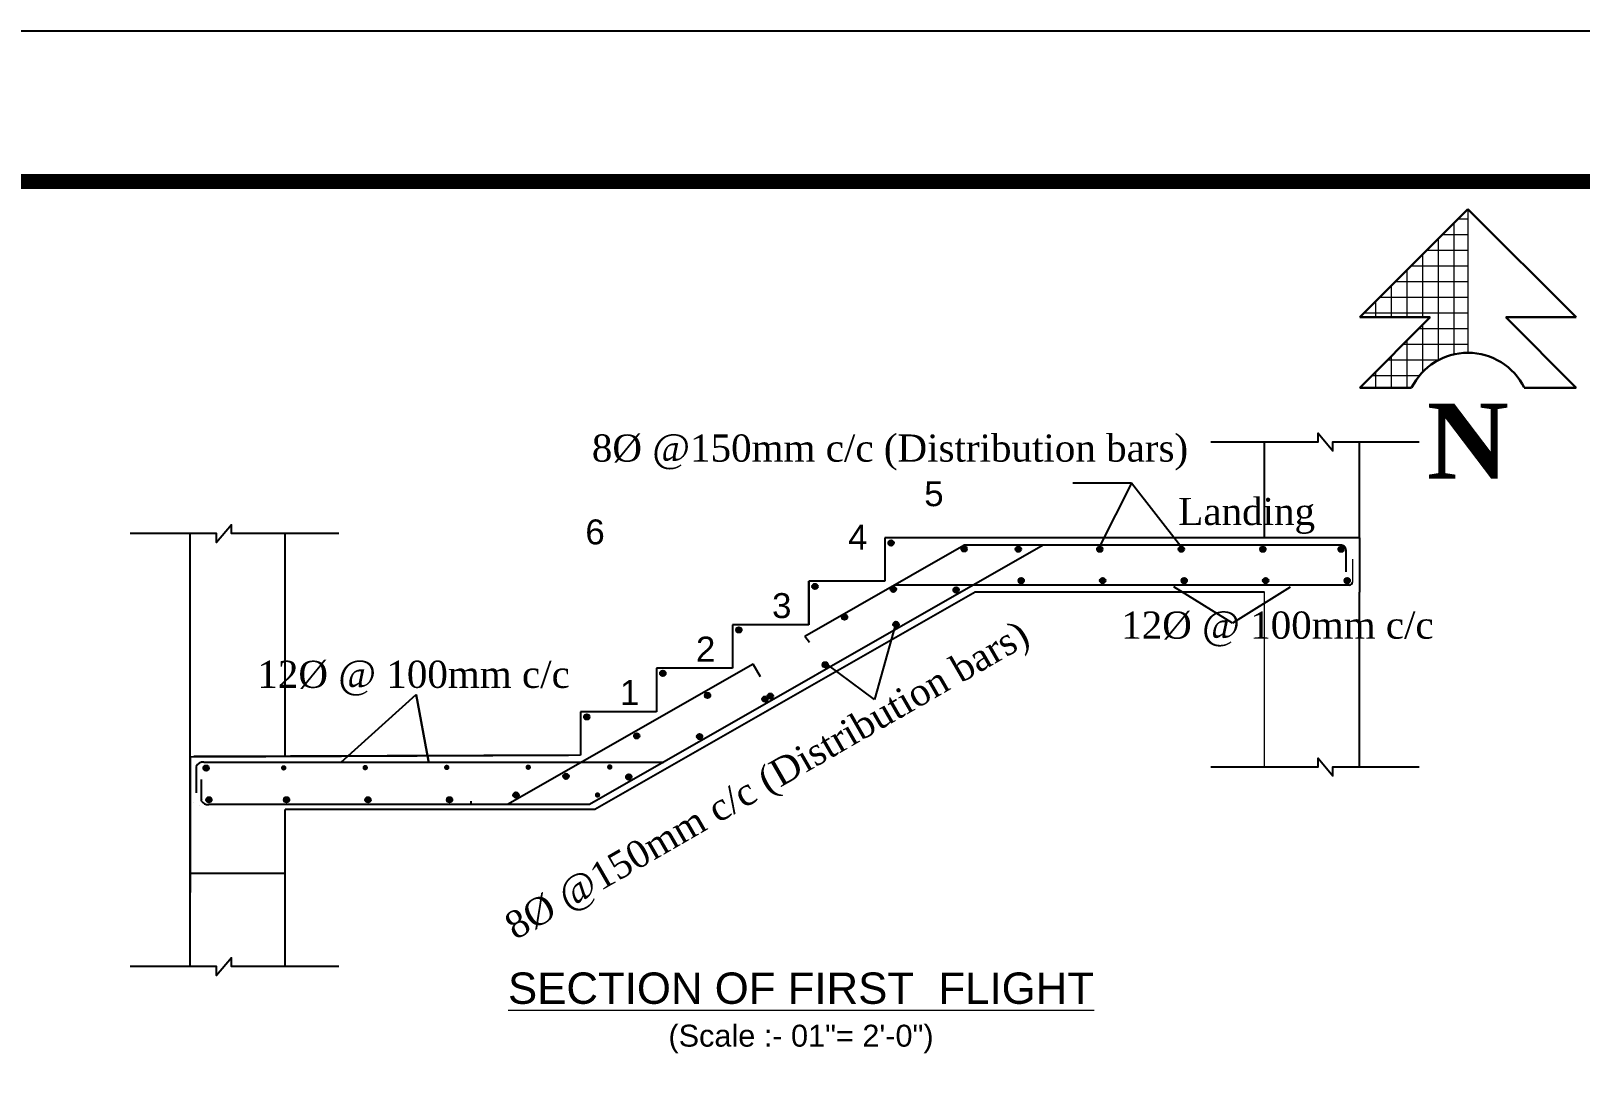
# Model space of a CAD drawing. Header units: inches. Extents: x -4737 to 13205, y 2479 to 13285.
# Drawn here: x 12008.2 to 12502.5, y 10987.8 to 11318.8 of the extents above; entities that cross this region are included whole.
import ezdxf

# ---------------------------------------------------------------- set-up
doc = ezdxf.new("R2010")
doc.units = ezdxf.units.IN
doc.header["$MEASUREMENT"] = 0
for name, color, linetype, lineweight in [('dim', 172, 'Continuous', 9), ('Text', 7, 'Continuous', 13), ('TEXT REAL', 93, 'Continuous', 18), ('WALL', 12, 'Continuous', 30)]:
    doc.layers.add(name, color=color, linetype=linetype, lineweight=lineweight)
doc.layers.add('Dots', color=7, linetype='Continuous')
doc.styles.add('kriss', font='arial.ttf', dxfattribs={"height": 7})
doc.styles.get("Standard").update_dxf_attribs({"font": 'arial.ttf'})

# ---------------------------------------------------------------- blocks, each defined once
blk = doc.blocks.new('SDEGH')
at = {"layer": 'Text'}
h = blk.add_hatch(dxfattribs=at)
h.set_pattern_fill('NET', color=256, scale=40, style=0)
h.set_pattern_definition([(0, (43922.391, -13181.093), (0, 5), []), (90, (43922.391, -13181.093), (-5, 3e-16), [])])
h.paths.add_polyline_path([(52300.82, -9226.07), (52266.28, -9260.61), (52288.77, -9260.61), (52266.28, -9283.1), (52282.84, -9283.1, -0.284572), (52300.82, -9271.97)])
blk.add_line((52300.82, -9226.07), (52300.82, -9271.97), dxfattribs=at)
at = {"layer": 'WALL'}
for p, q in [((52266.28, -9260.61), (52300.82, -9226.07)), ((52335.35, -9260.61), (52300.82, -9226.07)), ((52266.28, -9260.61), (52288.77, -9260.61)), ((52266.28, -9283.1), (52288.77, -9260.61)), ((52335.35, -9260.61), (52312.86, -9260.61)), ((52335.35, -9283.1), (52312.86, -9260.61)), ((52266.28, -9283.1), (52282.84, -9283.1)), ((52335.35, -9283.1), (52318.79, -9283.1))]:
    blk.add_line(p, q, dxfattribs=at)
blk.add_arc((52300.82, -9292.04), 20.08, 26.4605, 153.5395, dxfattribs=at)
at = {"layer": 'Defpoints', "insert": (52287.65, -9288.16), "char_height": 24, "width": 23.16, "attachment_point": 1}
blk.add_mtext('{\\fTimes New Roman|b1|i0|c0|p18;N}', dxfattribs=at)

msp = doc.modelspace()

# ---------------------------------------------------------------- hatches: boundary and pattern name
at = {"layer": 'Dots'}
h = msp.add_hatch(color=256, dxfattribs=at)
h.dxf.hatch_style = 1
h.paths.add_polyline_path([(12282.83, 11156.27), (12282.72, 11156.27, 0.153731), (12282.13, 11156.09, 0.222693), (12281.81, 11155.42, 1), (12283.55, 11155.42, 0.364299)])
h = msp.add_hatch(color=256, dxfattribs=at)
h.dxf.hatch_style = 1
h.paths.add_polyline_path([(12305.83, 11154.39), (12305.94, 11154.39, -0.153731), (12306.53, 11154.21, -0.222693), (12306.84, 11153.54, -1), (12305.11, 11153.54, -0.364299)])
h = msp.add_hatch(color=256, dxfattribs=at)
h.dxf.hatch_style = 1
h.paths.add_polyline_path([(12323.14, 11154.28), (12323.24, 11154.28, -0.153731), (12323.84, 11154.09, -0.222693), (12324.15, 11153.42, -1), (12322.42, 11153.42, -0.364299)])
h = msp.add_hatch(color=256, dxfattribs=at)
h.dxf.hatch_style = 1
h.paths.add_polyline_path([(12349.15, 11154.28), (12349.26, 11154.28, -0.153731), (12349.85, 11154.09, -0.222693), (12350.17, 11153.42, -1), (12348.43, 11153.42, -0.364299)])
h = msp.add_hatch(color=256, dxfattribs=at)
h.dxf.hatch_style = 1
h.paths.add_polyline_path([(12375.16, 11154.28), (12375.27, 11154.28, -0.153731), (12375.87, 11154.09, -0.222693), (12376.18, 11153.42, -1), (12374.45, 11153.42, -0.364299)])
h = msp.add_hatch(color=256, dxfattribs=at)
h.dxf.hatch_style = 1
h.paths.add_polyline_path([(12401.18, 11154.28), (12401.29, 11154.28, -0.153731), (12401.88, 11154.09, -0.222693), (12402.19, 11153.42, -1), (12400.46, 11153.42, -0.364299)])
h = msp.add_hatch(color=256, dxfattribs=at)
h.dxf.hatch_style = 1
h.paths.add_polyline_path([(12426.15, 11154.28), (12426.26, 11154.28, -0.153731), (12426.86, 11154.09, -0.222693), (12427.17, 11153.42, -1), (12425.44, 11153.42, -0.364299)])
h = msp.add_hatch(color=256, dxfattribs=at)
h.dxf.hatch_style = 1
h.paths.add_polyline_path([(12324.05, 11144.26), (12324.16, 11144.26, -0.153731), (12324.75, 11144.08, -0.222693), (12325.07, 11143.41, -1), (12323.33, 11143.41, -0.364299)])
h = msp.add_hatch(color=256, dxfattribs=at)
h.dxf.hatch_style = 1
h.paths.add_polyline_path([(12350.06, 11144.26), (12350.17, 11144.26, -0.153731), (12350.77, 11144.08, -0.222693), (12351.08, 11143.41, -1), (12349.35, 11143.41, -0.364299)])
h = msp.add_hatch(color=256, dxfattribs=at)
h.dxf.hatch_style = 1
h.paths.add_polyline_path([(12376.08, 11144.26), (12376.19, 11144.26, -0.153731), (12376.78, 11144.08, -0.222693), (12377.09, 11143.41, -1), (12375.36, 11143.41, -0.364299)])
h = msp.add_hatch(color=256, dxfattribs=at)
h.dxf.hatch_style = 1
h.paths.add_polyline_path([(12402.09, 11144.26), (12402.2, 11144.26, -0.153731), (12402.8, 11144.08, -0.222693), (12403.11, 11143.41, -1), (12401.37, 11143.41, -0.364299)])
h = msp.add_hatch(color=256, dxfattribs=at)
h.dxf.hatch_style = 1
h.paths.add_polyline_path([(12428.11, 11144.26), (12428.21, 11144.26, -0.153731), (12428.81, 11144.08, -0.222693), (12429.12, 11143.41, -1), (12427.39, 11143.41, -0.364299)])
h = msp.add_hatch(color=256, dxfattribs=at)
h.dxf.hatch_style = 1
h.paths.add_polyline_path([(12258.55, 11142.4), (12258.44, 11142.4, 0.153731), (12257.85, 11142.21, 0.222693), (12257.54, 11141.54, 1), (12259.27, 11141.54, 0.364299)])
h = msp.add_hatch(color=256, dxfattribs=at)
h.dxf.hatch_style = 1
h.paths.add_polyline_path([(12258.55, 11142.4), (12258.44, 11142.4, 0.153731), (12257.85, 11142.21, 0.222693), (12257.54, 11141.54, 1), (12259.27, 11141.54, 0.364299)])
h = msp.add_hatch(color=256, dxfattribs=at)
h.dxf.hatch_style = 1
h.paths.add_polyline_path([(12258.55, 11142.4), (12258.44, 11142.4, 0.153731), (12257.85, 11142.21, 0.222693), (12257.54, 11141.54, 1), (12259.27, 11141.54, 0.364299)])
h = msp.add_hatch(color=256, dxfattribs=at)
h.dxf.hatch_style = 1
h.paths.add_polyline_path([(12258.55, 11142.4), (12258.44, 11142.4, 0.153731), (12257.85, 11142.21, 0.222693), (12257.54, 11141.54, 1), (12259.27, 11141.54, 0.364299)])
h = msp.add_hatch(color=256, dxfattribs=at)
h.dxf.hatch_style = 1
h.paths.add_polyline_path([(12258.55, 11142.4), (12258.44, 11142.4, 0.153731), (12257.85, 11142.21, 0.222693), (12257.54, 11141.54, 1), (12259.27, 11141.54, 0.364299)])
h = msp.add_hatch(color=256, dxfattribs=at)
h.dxf.hatch_style = 1
h.paths.add_polyline_path([(12258.55, 11142.4), (12258.44, 11142.4, 0.153731), (12257.85, 11142.21, 0.222693), (12257.54, 11141.54, 1), (12259.27, 11141.54, 0.364299)])
h = msp.add_hatch(color=256, dxfattribs=at)
h.dxf.hatch_style = 1
h.paths.add_polyline_path([(12283.24, 11141.49), (12283.35, 11141.49, -0.153731), (12283.95, 11141.3, -0.222693), (12284.26, 11140.63, -1), (12282.52, 11140.63, -0.364299)])
h = msp.add_hatch(color=256, dxfattribs=at)
h.dxf.hatch_style = 1
h.paths.add_polyline_path([(12303.3, 11141.28), (12303.4, 11141.28, -0.153731), (12304, 11141.09, -0.222693), (12304.31, 11140.42, -1), (12302.58, 11140.42, -0.364299)])
h = msp.add_hatch(color=256, dxfattribs=at)
h.dxf.hatch_style = 1
h.paths.add_polyline_path([(12234.27, 11128.52), (12234.16, 11128.52, 0.153731), (12233.57, 11128.34, 0.222693), (12233.26, 11127.67, 1), (12234.99, 11127.67, 0.364299)])
h = msp.add_hatch(color=256, dxfattribs=at)
h.dxf.hatch_style = 1
h.paths.add_polyline_path([(12267.68, 11132.59), (12267.79, 11132.59, -0.153731), (12268.38, 11132.41, -0.222693), (12268.69, 11131.74, -1), (12266.96, 11131.74, -0.364299)])
h = msp.add_hatch(color=256, dxfattribs=at)
h.dxf.hatch_style = 1
h.paths.add_polyline_path([(12284.1, 11130.31), (12284.2, 11130.31, -0.153731), (12284.8, 11130.12, -0.222693), (12285.11, 11129.45, -1), (12283.38, 11129.45, -0.364299)])
h = msp.add_hatch(color=256, dxfattribs=at)
h.dxf.hatch_style = 1
h.paths.add_polyline_path([(12209.99, 11114.65), (12209.88, 11114.65, 0.153731), (12209.29, 11114.46, 0.222693), (12208.98, 11113.8, 1), (12210.71, 11113.8, 0.364299)])
h = msp.add_hatch(color=256, dxfattribs=at)
h.dxf.hatch_style = 1
h.paths.add_polyline_path([(12261.51, 11117.4), (12261.62, 11117.4, -0.153731), (12262.21, 11117.21, -0.222693), (12262.53, 11116.55, -1), (12260.79, 11116.55, -0.364299)])
h = msp.add_hatch(color=256, dxfattribs=at)
h.dxf.hatch_style = 1
h.paths.add_polyline_path([(12223.95, 11107.61), (12224.06, 11107.61, -0.153731), (12224.65, 11107.42, -0.222693), (12224.97, 11106.75, -1), (12223.23, 11106.75, -0.364299)])
h = msp.add_hatch(color=256, dxfattribs=at)
h.dxf.hatch_style = 1
h.paths.add_polyline_path([(12242.31, 11106.43), (12242.42, 11106.43, -0.153731), (12243.01, 11106.24, -0.222693), (12243.33, 11105.58, -1), (12241.59, 11105.58, -0.364299)])
h = msp.add_hatch(color=256, dxfattribs=at)
h.dxf.hatch_style = 1
h.paths.add_polyline_path([(12244, 11107.4), (12244.11, 11107.4, -0.153731), (12244.71, 11107.21, -0.222693), (12245.02, 11106.54, -1), (12243.29, 11106.54, -0.364299)])
h = msp.add_hatch(color=256, dxfattribs=at)
h.dxf.hatch_style = 1
h.paths.add_polyline_path([(12185.71, 11100.78), (12185.6, 11100.78, 0.153731), (12185.01, 11100.59, 0.222693), (12184.7, 11099.92, 1), (12186.43, 11099.92, 0.364299)])
h = msp.add_hatch(color=256, dxfattribs=at)
h.dxf.hatch_style = 1
h.paths.add_polyline_path([(12201.36, 11094.7), (12201.47, 11094.7, -0.153731), (12202.07, 11094.51, -0.222693), (12202.38, 11093.85, -1), (12200.64, 11093.85, -0.364299)])
h = msp.add_hatch(color=256, dxfattribs=at)
h.dxf.hatch_style = 1
h.paths.add_polyline_path([(12221.42, 11094.49), (12221.53, 11094.49, -0.153731), (12222.12, 11094.3, -0.222693), (12222.43, 11093.64, -1), (12220.7, 11093.64, -0.364299)])
h = msp.add_hatch(color=256, dxfattribs=at)
h.dxf.hatch_style = 1
h.paths.add_polyline_path([(12063.93, 11084.43), (12064.04, 11084.43, -0.153731), (12064.63, 11084.24, -0.222693), (12064.94, 11083.58, -1), (12063.21, 11083.58, -0.364299)])
h = msp.add_hatch(color=256, dxfattribs=at)
h.dxf.hatch_style = 1
h.paths.add_polyline_path([(12088.7, 11084.5), (12088.81, 11084.5, -0.153731), (12089.4, 11084.31, -0.222693), (12089.71, 11083.65, -1), (12087.98, 11083.65, -0.364299)])
h = msp.add_hatch(color=256, dxfattribs=at)
h.dxf.hatch_style = 1
h.paths.add_polyline_path([(12114.71, 11084.57), (12114.82, 11084.57, -0.153731), (12115.42, 11084.38, -0.222693), (12115.73, 11083.72, -1), (12113.99, 11083.72, -0.364299)])
h = msp.add_hatch(color=256, dxfattribs=at)
h.dxf.hatch_style = 1
h.paths.add_polyline_path([(12140.73, 11084.64), (12140.83, 11084.64, -0.153731), (12141.43, 11084.45, -0.222693), (12141.74, 11083.78, -1), (12140.01, 11083.78, -0.364299)])
h = msp.add_hatch(color=256, dxfattribs=at)
h.dxf.hatch_style = 1
h.paths.add_polyline_path([(12166.74, 11084.71), (12166.85, 11084.71, -0.153731), (12167.44, 11084.52, -0.222693), (12167.76, 11083.85, -1), (12166.02, 11083.85, -0.364299)])
h = msp.add_hatch(color=256, dxfattribs=at)
h.dxf.hatch_style = 1
h.paths.add_polyline_path([(12192.75, 11084.78), (12192.86, 11084.78, -0.153731), (12193.46, 11084.59, -0.222693), (12193.77, 11083.92, -1), (12192.04, 11083.92, -0.364299)])
h = msp.add_hatch(color=256, dxfattribs=at)
h.dxf.hatch_style = 1
h.paths.add_polyline_path([(12178.78, 11081.79), (12178.88, 11081.79, -0.153731), (12179.48, 11081.61, -0.222693), (12179.79, 11080.94, -1), (12178.06, 11080.94, -0.364299)])
h = msp.add_hatch(color=256, dxfattribs=at)
h.dxf.hatch_style = 1
h.paths.add_polyline_path([(12198.83, 11081.58), (12198.94, 11081.58, -0.153731), (12199.54, 11081.4, -0.222693), (12199.85, 11080.73, -1), (12198.11, 11080.73, -0.364299)])
h = msp.add_hatch(color=256, dxfattribs=at)
h.dxf.hatch_style = 1
h.paths.add_polyline_path([(12064.83, 11074.31), (12064.94, 11074.31, -0.153731), (12065.53, 11074.13, -0.222693), (12065.85, 11073.46, -1), (12064.11, 11073.46, -0.364299)])
h = msp.add_hatch(color=256, dxfattribs=at)
h.dxf.hatch_style = 1
h.paths.add_polyline_path([(12089.6, 11074.31), (12089.71, 11074.31, -0.153731), (12090.31, 11074.13, -0.222693), (12090.62, 11073.46, -1), (12088.88, 11073.46, -0.364299)])
h = msp.add_hatch(color=256, dxfattribs=at)
h.dxf.hatch_style = 1
h.paths.add_polyline_path([(12115.61, 11074.31), (12115.72, 11074.31, -0.153731), (12116.32, 11074.13, -0.222693), (12116.63, 11073.46, -1), (12114.9, 11073.46, -0.364299)])
h = msp.add_hatch(color=256, dxfattribs=at)
h.dxf.hatch_style = 1
h.paths.add_polyline_path([(12141.63, 11074.31), (12141.74, 11074.31, -0.153731), (12142.33, 11074.13, -0.222693), (12142.65, 11073.46, -1), (12140.91, 11073.46, -0.364299)])
h = msp.add_hatch(color=256, dxfattribs=at)
h.dxf.hatch_style = 1
h.paths.add_polyline_path([(12162.82, 11075.82), (12162.92, 11075.82, -0.153731), (12163.52, 11075.63, -0.222693), (12163.83, 11074.97, -1), (12162.1, 11074.97, -0.364299)])
h = msp.add_hatch(color=256, dxfattribs=at)
h.dxf.hatch_style = 1
h.paths.add_polyline_path([(12162.84, 11075.74), (12162.95, 11075.74, -0.153731), (12163.55, 11075.56, -0.222693), (12163.86, 11074.89, -1), (12162.12, 11074.89, -0.364299)])
h = msp.add_hatch(color=256, dxfattribs=at)
h.dxf.hatch_style = 1
h.paths.add_polyline_path([(12188.85, 11075.84), (12188.96, 11075.84, -0.153731), (12189.56, 11075.65, -0.222693), (12189.87, 11074.99, -1), (12188.14, 11074.99, -0.364299)])

# ---------------------------------------------------------------- linework, layer by layer
for p, q in [((12331.23, 11154.69), (12186.42, 11071.94)), ((12255.2, 11125.7), (12305.94, 11154.69)), ((12432.16, 11157.05), (12280.67, 11157.05)), ((12280.67, 11157.05), (12280.67, 11143.18)), ((12432.16, 11157.05), (12280.67, 11157.05)), ((12426.43, 11154.69), (12305.94, 11154.69)), ((12280.67, 11143.18), (12256.39, 11143.18)), ((12256.39, 11143.18), (12256.39, 11129.3)), ((12256.39, 11129.3), (12256.39, 11143.18)), ((12276.58, 11143.18), (12256.39, 11143.18)), ((12256.39, 11143.18), (12256.39, 11129.3)), ((12256.39, 11129.3), (12256.39, 11143.18)), ((12256.39, 11143.18), (12256.39, 11129.3)), ((12256.39, 11129.3), (12256.39, 11143.18)), ((12256.39, 11143.18), (12256.39, 11129.3)), ((12256.39, 11129.3), (12256.39, 11143.18)), ((12256.39, 11143.18), (12256.39, 11129.3)), ((12280.67, 11143.18), (12276.58, 11143.18)), ((12309.55, 11139.71), (12188.18, 11070.36)), ((12428.86, 11141.97), (12283.67, 11141.97)), ((12256.39, 11129.3), (12232.11, 11129.3)), ((12232.11, 11129.3), (12232.11, 11115.43)), ((12255.2, 11125.7), (12256.6, 11123.75)), ((12238.72, 11116.76), (12160.29, 11071.94)), ((12232.11, 11115.43), (12207.83, 11115.43)), ((12207.83, 11115.43), (12207.83, 11101.56)), ((12241.05, 11112.7), (12238.72, 11116.76)), ((12207.83, 11101.56), (12183.55, 11101.56)), ((12183.55, 11101.56), (12183.55, 11087.68)), ((12183.55, 11087.68), (12060.2, 11087.22)), ((12186.42, 11071.94), (12064.94, 11071.94))]:
    msp.add_line(p, q)
at = {"ltscale": 1.5}
msp.add_line((12063.33, 11085.49), (12210.13, 11085.49), dxfattribs=at)
msp.add_lwpolyline([(9824.03, 9073.79), (9824.03, 11318.83), (12998.83, 11318.83), (12998.83, 9073.79)], close=True)
at = {"const_width": 4.8}
msp.add_lwpolyline([(12950.83, 9121.79), (12950.83, 11270.83), (9968.03, 11270.83), (9968.03, 9121.79)], close=True, dxfattribs=at)
msp.add_lwpolyline([(12401.81, 11139.71), (12309.55, 11139.71)])
msp.add_lwpolyline([(12401.81, 11139.71), (12309.55, 11139.71)])
at = {"layer": 'dim', "ltscale": 1.5}
msp.add_line((12429.9, 11150.27), (12429.9, 11143.01), dxfattribs=at)
at = {"layer": 'Dots'}
for p, q in [((12401.81, 11157.05), (12401.81, 11187.69)), ((12401.81, 11157.05), (12401.81, 11187.69)), ((12432.16, 11157.05), (12432.16, 11187.69)), ((12359.41, 11174.52), (12340.68, 11174.52)), ((12359.41, 11174.52), (12349.15, 11154.28)), ((12375.16, 11154.28), (12359.41, 11174.52)), ((12058.96, 11020.25), (12058.96, 11158.44)), ((12089.31, 11087.33), (12089.31, 11158.44)), ((12427.82, 11153.24), (12427.82, 11146.19)), ((12432.16, 11157.05), (12432.16, 11139.71)), ((12391.64, 11129.81), (12372.93, 11141.44)), ((12410.08, 11141.34), (12391.64, 11129.81)), ((12432.16, 11083.98), (12432.16, 11139.71)), ((12284.16, 11129.87), (12277.38, 11105.42)), ((12277.38, 11105.42), (12262.53, 11116.55)), ((12107.2, 11085.48), (12131.15, 11107.02)), ((12135.01, 11085.77), (12131.15, 11107.03)), ((12131.15, 11107.03), (12135.01, 11085.77)), ((12131.15, 11107.02), (12131.15, 11107.03)), ((12058.96, 11087.21), (12179.69, 11087.67)), ((12058.96, 11087.22), (12058.96, 11043.86)), ((12060.87, 11084.11), (12060.87, 11075.72)), ((12062.57, 11073.06), (12062.57, 11079.95)), ((12061.94, 11071.61), (12061.94, 11071.61)), ((12089.31, 11020.25), (12089.31, 11070.36)), ((12188.18, 11070.36), (12089.31, 11070.36)), ((12148.59, 11072.98), (12148.59, 11071.94)), ((12089.31, 11049.94), (12058.96, 11049.94))]:
    msp.add_line(p, q, dxfattribs=at)
for points in [[(12384.68, 11187.69), (12418.93, 11187.69), (12418.93, 11190.44), (12423.7, 11184.86), (12423.7, 11187.73), (12451.25, 11187.73)], [(12106.43, 11158.44), (12072.19, 11158.44), (12072.19, 11161.19), (12067.42, 11155.61), (12067.42, 11158.47), (12039.86, 11158.47)], [(12384.68, 11083.98), (12418.93, 11083.98), (12418.93, 11086.73), (12423.7, 11081.15), (12423.7, 11084.02), (12451.25, 11084.02)], [(12060.2, 11072.65), (12060.2, 11072.65)], [(12106.43, 11020.25), (12072.19, 11020.25), (12072.19, 11023.01), (12067.42, 11017.42), (12067.42, 11020.29), (12039.86, 11020.29)]]:
    msp.add_lwpolyline(points, dxfattribs=at)
for centre in [(12282.68, 11155.42), (12305.98, 11153.54), (12323.29, 11153.42), (12349.3, 11153.42), (12375.31, 11153.42), (12401.33, 11153.42), (12426.3, 11153.42), (12324.2, 11143.41), (12350.21, 11143.41), (12376.23, 11143.41), (12402.24, 11143.41), (12428.25, 11143.41), (12258.4, 11141.54), (12258.4, 11141.54), (12258.4, 11141.54), (12258.4, 11141.54), (12258.4, 11141.54), (12258.4, 11141.54), (12283.39, 11140.63), (12303.45, 11140.42), (12234.12, 11127.67), (12267.83, 11131.74), (12284.25, 11129.45), (12209.84, 11113.8), (12261.66, 11116.55), (12224.1, 11106.75), (12242.46, 11105.58), (12244.15, 11106.54), (12185.56, 11099.92), (12201.51, 11093.85), (12221.57, 11093.64), (12064.08, 11083.58), (12178.93, 11080.94), (12198.98, 11080.73), (12064.98, 11073.46), (12089.75, 11073.46), (12115.76, 11073.46), (12141.78, 11073.46), (12162.97, 11074.97)]:
    msp.add_circle(centre, 0.867, dxfattribs=at)
for centre, radius, start, end in [((12426.43, 11153.3), 1.39, 357.4516, 89.8951), ((12428.86, 11143.01), 1.04, 270, 0), ((12063.21, 11082.84), 2.66, 87.4579, 151.4891), ((12064.89, 11083.9), 1.91, 181.062, 181.5623), ((12064.89, 11073.53), 1.91, 178.4377, 178.938), ((12064.75, 11074.61), 2.68, 215.5899, 274.1317)]:
    msp.add_arc(centre, radius, start, end, dxfattribs=at)
at = {"layer": 'Text', "linetype": 'ByBlock'}
msp.add_line((12401.81, 11083.98), (12401.81, 11139.71), dxfattribs=at)

# ---------------------------------------------------------------- block references
at = {"layer": 'WALL'}
msp.add_blockref('SDEGH', (-39834.04, 20488.08), dxfattribs=at)

# ---------------------------------------------------------------- texts
at = {"layer": 'Text', "char_height": 8.6713, "attachment_point": 3}
for s, insert, width in [('{\\fTimes New Roman|b0|i0|c0|p18;8Ø @150mm c/c (Distribution bars)} ', (12377.49, 11190.05), 193.7003), ('{\\fTimes New Roman|b0|i0|c0|p18;Landing}', (12417.99, 11169.82), 60.3618), ('{\\fTimes New Roman|b0|i0|c0|p18;12Ø @ 100mm c/c} ', (12455.84, 11133.54), 99.3674), ('{\\fTimes New Roman|b0|i0|c0|p18;12Ø @ 100mm c/c} ', (12180.16, 11117.84), 193.7003)]:
    msp.add_mtext(s, dxfattribs=dict(at, insert=insert, width=width))
at = {"layer": 'Text', "linetype": 'ByBlock', "char_height": 7.96, "width": 9.9911, "attachment_point": 3, "style": 'kriss'}
for s, insert in [('5', (12299.44, 11175.12)), ('6', (12191.3, 11162.93)), ('4', (12275.16, 11161.25)), ('3', (12250.88, 11139.41)), ('2', (12226.6, 11125.53)), ('1', (12202.33, 11111.66))]:
    msp.add_mtext(s, dxfattribs=dict(at, insert=insert))
at = {"layer": 'Text', "insert": (12323.26, 11131.15), "char_height": 8.6713, "width": 538.3833, "attachment_point": 3, "rotation": 29.9703}
msp.add_mtext('{\\fTimes New Roman|b0|i0|c0|p18;8Ø @150mm c/c (Distribution bars)}', dxfattribs=at)
at = {"layer": 'TEXT REAL', "insert": (12253.94, 11005.44), "char_height": 12, "width": 308.2688, "attachment_point": 5}
msp.add_mtext('\\pt240;{\\fArial|b0|i0|c0|p34;\\H0.8333x;\\LSECTION OF FIRST  FLIGHT \\P\\ptz;\\H0.7x;\\l(Scale :- 01"= 2\'-0")}', dxfattribs=at)

doc.saveas('drawing.dxf')
